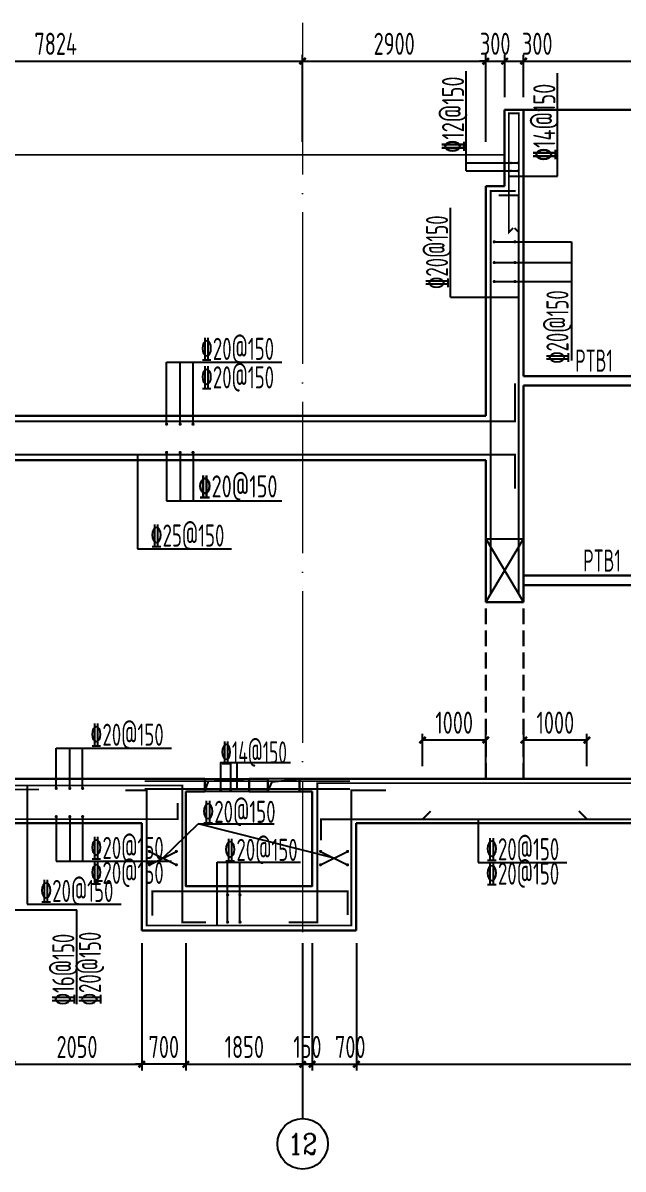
# Model space of a CAD drawing. Header units: millimetres. Extents: x -897614 to 191467, y -439928 to 101803.
# Drawn here: x -291601 to -282093, y -366224 to -348070 of the extents above; entities that cross this region are included whole.
import ezdxf
from ezdxf.enums import TextEntityAlignment as Align

# ---------------------------------------------------------------- set-up
doc = ezdxf.new("R2010")
doc.units = ezdxf.units.MM
doc.header["$LTSCALE"] = 1000
for name, pattern in [('ACAD_ISO04W100', [30, 24, -3, 0, -3]), ('DASH', [0.35, 0.25, -0.1]), ('DASHED', [19.05, 12.7, -6.35])]:
    doc.linetypes.add(name, pattern=pattern)
for name, color, linetype in [('AXIS', 3, 'Continuous'), ('DIM_LEAD', 3, 'Continuous'), ('HC_ZP', 4, 'Continuous'), ('JG_TEXT', 7, 'Continuous'), ('KD', 7, 'Continuous'), ('REIN', 1, 'Continuous')]:
    doc.layers.add(name, color=color, linetype=linetype)
for name, color, linetype, lineweight in [('AXIS_TEXT', 7, 'Continuous', 18), ('Beam', 4, 'DASHED', 25), ('DOTE', 8, 'ACAD_ISO04W100', 9), ('WALL', 6, 'Continuous', 30)]:
    doc.layers.add(name, color=color, linetype=linetype, lineweight=lineweight)
doc.styles.add('_TCH_AXIS', font='COMPLEX', dxfattribs={"bigfont": 'GBCBIG'})
doc.styles.add('COMPLEX', font='COMPLEX')
doc.styles.add('TSSD', font='tssdeng.shx', dxfattribs={"width": 0.7, "bigfont": 'tssdchn.shx'})
doc.dimstyles.new('TSD', dxfattribs={"dimtxt": 350, "dimasz": 100, "dimexe": 100, "dimexo": 200, "dimgap": 100, "dimtad": 1, "dimdec": 0, "dimzin": 0, "dimdsep": 46, "dimtxsty": 'TSSD', "dimblk": 'ARCHTICK', "dimcen": 0.09, "dimclrt": 7, "dimazin": 2, "dimtfac": 1, "dimtdec": 0, "dimtix": 1, "dimtmove": 2, "dimatfit": 3, "dimfxl": 0, "dimtolj": 1, "dimtzin": 0, "dimarcsym": 0})

# ---------------------------------------------------------------- blocks, each defined once
blk = doc.blocks.new('_axiso')
blk.add_circle((0, 0), 0.5)
at = {"layer": 'AXIS_TEXT', "style": 'COMPLEX', "width": 1.041667}
blk.add_attdef('A', text='', height=0.56, dxfattribs=at).set_placement((-0.25, -0.28), (0.25, -0.28), align=Align.FIT)
blk = doc.blocks.new('_ArchTick')
at = {"color": 0, "linetype": 'ByBlock', "const_width": 0.4}
blk.add_lwpolyline([(-0.5, -0.5), (0.5, 0.5)], dxfattribs=at)
blk = doc.blocks.new('*D1470')
at = {"layer": 'Defpoints', "color": 0, "transparency": 16777216}
for p in [(-291769, -362444), (-289719, -362444), (-289719, -364564)]:
    blk.add_point(p, dxfattribs=at)
at = {"layer": 'DIM_LEAD', "color": 0, "lineweight": -2, "transparency": 16777216}
for p, q in [((-291769, -362644), (-291769, -364664)), ((-289719, -362644), (-289719, -364664)), ((-291769, -364564), (-289719, -364564))]:
    blk.add_line(p, q, dxfattribs=at)
at = {"layer": 'DIM_LEAD', "color": 0, "lineweight": -2, "transparency": 16777216, "xscale": 100, "yscale": 100, "zscale": 100, "rotation": 180}
blk.add_blockref('_ArchTick', (-291769, -364564), dxfattribs=at)
at = {"layer": 'DIM_LEAD', "color": 0, "lineweight": -2, "transparency": 16777216, "xscale": 100, "yscale": 100, "zscale": 100}
blk.add_blockref('_ArchTick', (-289719, -364564), dxfattribs=at)
at = {"layer": 'DIM_LEAD', "color": 7, "transparency": 16777216, "insert": (-290744, -364289), "char_height": 350, "attachment_point": 5, "style": 'TSSD'}
blk.add_mtext('\\A1;2050', dxfattribs=at)
blk = doc.blocks.new('*D1471')
at = {"layer": 'Defpoints', "color": 0, "transparency": 16777216}
for p in [(-289019, -362444, 0), (-287170, -362444, 0), (-287170, -364564)]:
    blk.add_point(p, dxfattribs=at)
at = {"layer": 'DIM_LEAD', "color": 0, "lineweight": -2, "transparency": 16777216}
for p, q in [((-289019, -362644), (-289019, -364664)), ((-287170, -362644), (-287170, -364664)), ((-289019, -364564), (-287170, -364564))]:
    blk.add_line(p, q, dxfattribs=at)
at = {"layer": 'DIM_LEAD', "color": 0, "lineweight": -2, "transparency": 16777216, "xscale": 100, "yscale": 100, "zscale": 100, "rotation": 180}
blk.add_blockref('_ArchTick', (-289019, -364564), dxfattribs=at)
at = {"layer": 'DIM_LEAD', "color": 0, "lineweight": -2, "transparency": 16777216, "xscale": 100, "yscale": 100, "zscale": 100}
blk.add_blockref('_ArchTick', (-287170, -364564), dxfattribs=at)
at = {"layer": 'DIM_LEAD', "color": 7, "transparency": 16777216, "insert": (-288094, -364289), "char_height": 350, "attachment_point": 5, "style": 'TSSD'}
blk.add_mtext('\\A1;1850', dxfattribs=at)
blk = doc.blocks.new('*D1472')
at = {"layer": 'Defpoints', "color": 0, "transparency": 16777216}
for p in [(-287170, -362444, 0), (-287019, -362444, 0), (-287170, -364564)]:
    blk.add_point(p, dxfattribs=at)
at = {"layer": 'DIM_LEAD', "color": 0, "lineweight": -2, "transparency": 16777216}
for p, q in [((-287170, -362644), (-287170, -364664)), ((-287019, -362644), (-287019, -364664)), ((-287170, -364564), (-287270, -364564)), ((-287019, -364564), (-287170, -364564)), ((-287019, -364564), (-286919, -364564))]:
    blk.add_line(p, q, dxfattribs=at)
at = {"layer": 'DIM_LEAD', "color": 0, "lineweight": -2, "transparency": 16777216, "xscale": 100, "yscale": 100, "zscale": 100}
blk.add_blockref('_ArchTick', (-287170, -364564), dxfattribs=at)
at = {"layer": 'DIM_LEAD', "color": 0, "lineweight": -2, "transparency": 16777216, "xscale": 100, "yscale": 100, "zscale": 100, "rotation": 180}
blk.add_blockref('_ArchTick', (-287019, -364564), dxfattribs=at)
at = {"layer": 'DIM_LEAD', "color": 7, "transparency": 16777216, "insert": (-287094, -364289), "char_height": 350, "attachment_point": 5, "style": 'TSSD'}
blk.add_mtext('\\A1;150', dxfattribs=at)
blk = doc.blocks.new('*D1473')
at = {"layer": 'Defpoints', "color": 0, "transparency": 16777216}
for p in [(-287170, -362444, 0), (-287019, -362444, 0), (-287019, -364564)]:
    blk.add_point(p, dxfattribs=at)
at = {"layer": 'DIM_LEAD', "color": 0, "lineweight": -2, "transparency": 16777216}
for p, q in [((-287170, -362644), (-287170, -364664)), ((-287019, -362644), (-287019, -364664)), ((-287170, -364564), (-287270, -364564)), ((-287170, -364564), (-287019, -364564)), ((-287019, -364564), (-286919, -364564))]:
    blk.add_line(p, q, dxfattribs=at)
at = {"layer": 'DIM_LEAD', "color": 0, "lineweight": -2, "transparency": 16777216, "xscale": 100, "yscale": 100, "zscale": 100}
blk.add_blockref('_ArchTick', (-287170, -364564), dxfattribs=at)
at = {"layer": 'DIM_LEAD', "color": 0, "lineweight": -2, "transparency": 16777216, "xscale": 100, "yscale": 100, "zscale": 100, "rotation": 180}
blk.add_blockref('_ArchTick', (-287019, -364564), dxfattribs=at)
at = {"layer": 'DIM_LEAD', "color": 7, "transparency": 16777216, "insert": (-287094, -364289), "char_height": 350, "attachment_point": 5, "style": 'TSSD'}
blk.add_mtext('\\A1;150', dxfattribs=at)
blk = doc.blocks.new('*D1474')
at = {"layer": 'Defpoints', "color": 0, "transparency": 16777216}
for p in [(-287019, -362444, 0), (-286319, -362444, 0), (-286319, -364564)]:
    blk.add_point(p, dxfattribs=at)
at = {"layer": 'DIM_LEAD', "color": 0, "lineweight": -2, "transparency": 16777216}
for p, q in [((-287019, -362644), (-287019, -364664)), ((-286319, -362644), (-286319, -364664)), ((-287019, -364564), (-286319, -364564))]:
    blk.add_line(p, q, dxfattribs=at)
at = {"layer": 'DIM_LEAD', "color": 0, "lineweight": -2, "transparency": 16777216, "xscale": 100, "yscale": 100, "zscale": 100, "rotation": 180}
blk.add_blockref('_ArchTick', (-287019, -364564), dxfattribs=at)
at = {"layer": 'DIM_LEAD', "color": 0, "lineweight": -2, "transparency": 16777216, "xscale": 100, "yscale": 100, "zscale": 100}
blk.add_blockref('_ArchTick', (-286319, -364564), dxfattribs=at)
at = {"layer": 'DIM_LEAD', "color": 7, "transparency": 16777216, "insert": (-286415, -364289), "char_height": 350, "attachment_point": 5, "style": 'TSSD'}
blk.add_mtext('\\A1;700', dxfattribs=at)
blk = doc.blocks.new('*D1475')
at = {"layer": 'Defpoints', "color": 0, "transparency": 16777216}
for p in [(-275849, -360744, 0), (-286319, -362444, 0), (-275849, -364564)]:
    blk.add_point(p, dxfattribs=at)
at = {"layer": 'DIM_LEAD', "color": 0, "lineweight": -2, "transparency": 16777216}
for p, q in [((-275849, -360944), (-275849, -364664)), ((-286319, -362644), (-286319, -364664)), ((-286319, -364564), (-275849, -364564))]:
    blk.add_line(p, q, dxfattribs=at)
at = {"layer": 'DIM_LEAD', "color": 0, "lineweight": -2, "transparency": 16777216, "xscale": 100, "yscale": 100, "zscale": 100, "rotation": 180}
blk.add_blockref('_ArchTick', (-286319, -364564), dxfattribs=at)
at = {"layer": 'DIM_LEAD', "color": 0, "lineweight": -2, "transparency": 16777216, "xscale": 100, "yscale": 100, "zscale": 100}
blk.add_blockref('_ArchTick', (-275849, -364564), dxfattribs=at)
at = {"layer": 'DIM_LEAD', "color": 7, "transparency": 16777216, "insert": (-281084, -364289), "char_height": 350, "attachment_point": 5, "style": 'TSSD'}
blk.add_mtext('\\A1;10470', dxfattribs=at)
blk = doc.blocks.new('*D1498')
at = {"layer": 'Defpoints', "color": 0, "transparency": 16777216}
for p in [(-289719, -362444), (-289019, -362444, 0), (-289719, -364564)]:
    blk.add_point(p, dxfattribs=at)
at = {"layer": 'DIM_LEAD', "color": 0, "lineweight": -2, "transparency": 16777216}
for p, q in [((-289719, -362644), (-289719, -364664)), ((-289019, -362644), (-289019, -364664)), ((-289719, -364564), (-289819, -364564)), ((-289019, -364564), (-289719, -364564)), ((-289019, -364564), (-288919, -364564))]:
    blk.add_line(p, q, dxfattribs=at)
at = {"layer": 'DIM_LEAD', "color": 0, "lineweight": -2, "transparency": 16777216, "xscale": 100, "yscale": 100, "zscale": 100}
blk.add_blockref('_ArchTick', (-289719, -364564), dxfattribs=at)
at = {"layer": 'DIM_LEAD', "color": 0, "lineweight": -2, "transparency": 16777216, "xscale": 100, "yscale": 100, "zscale": 100, "rotation": 180}
blk.add_blockref('_ArchTick', (-289019, -364564), dxfattribs=at)
at = {"layer": 'DIM_LEAD', "color": 7, "transparency": 16777216, "insert": (-289369, -364289), "char_height": 350, "attachment_point": 5, "style": 'TSSD'}
blk.add_mtext('\\A1;700', dxfattribs=at)
blk = doc.blocks.new('*D1510')
at = {"layer": 'Defpoints', "color": 0, "transparency": 16777216}
for p in [(-287170, -348675), (-294993, -350158), (-287170, -350155, 0)]:
    blk.add_point(p, dxfattribs=at)
at = {"layer": 'DIM_LEAD', "color": 0, "lineweight": -2, "transparency": 16777216}
for p, q in [((-294993, -349958), (-294993, -348575)), ((-294993, -348675), (-287170, -348675)), ((-287170, -349955), (-287170, -348575))]:
    blk.add_line(p, q, dxfattribs=at)
at = {"layer": 'DIM_LEAD', "color": 0, "lineweight": -2, "transparency": 16777216, "xscale": 100, "yscale": 100, "zscale": 100, "rotation": 180}
blk.add_blockref('_ArchTick', (-294993, -348675), dxfattribs=at)
at = {"layer": 'DIM_LEAD', "color": 0, "lineweight": -2, "transparency": 16777216, "xscale": 100, "yscale": 100, "zscale": 100}
blk.add_blockref('_ArchTick', (-287170, -348675), dxfattribs=at)
at = {"layer": 'DIM_LEAD', "color": 7, "transparency": 16777216, "insert": (-291081, -348400), "char_height": 350, "attachment_point": 5, "style": 'TSSD'}
blk.add_mtext('\\A1;7824', dxfattribs=at)
blk = doc.blocks.new('*D1511')
at = {"layer": 'Defpoints', "color": 0, "transparency": 16777216}
for p in [(-284269, -348675), (-287170, -350155, 0), (-284269, -350154)]:
    blk.add_point(p, dxfattribs=at)
at = {"layer": 'DIM_LEAD', "color": 0, "lineweight": -2, "transparency": 16777216}
for p, q in [((-287170, -349955), (-287170, -348575)), ((-287170, -348675), (-284269, -348675)), ((-284269, -349954), (-284269, -348575))]:
    blk.add_line(p, q, dxfattribs=at)
at = {"layer": 'DIM_LEAD', "color": 0, "lineweight": -2, "transparency": 16777216, "xscale": 100, "yscale": 100, "zscale": 100, "rotation": 180}
blk.add_blockref('_ArchTick', (-287170, -348675), dxfattribs=at)
at = {"layer": 'DIM_LEAD', "color": 0, "lineweight": -2, "transparency": 16777216, "xscale": 100, "yscale": 100, "zscale": 100}
blk.add_blockref('_ArchTick', (-284269, -348675), dxfattribs=at)
at = {"layer": 'DIM_LEAD', "color": 7, "transparency": 16777216, "insert": (-285719, -348400), "char_height": 350, "attachment_point": 5, "style": 'TSSD'}
blk.add_mtext('\\A1;2900', dxfattribs=at)
blk = doc.blocks.new('*D1512')
at = {"layer": 'Defpoints', "color": 0, "transparency": 16777216}
for p in [(-283969, -348675), (-283969, -349445, 0), (-284269, -350154)]:
    blk.add_point(p, dxfattribs=at)
at = {"layer": 'DIM_LEAD', "color": 0, "lineweight": -2, "transparency": 16777216}
for p, q in [((-284269, -348675), (-284369, -348675)), ((-284269, -349954), (-284269, -348575)), ((-284269, -348675), (-283969, -348675)), ((-283969, -349245), (-283969, -348575)), ((-283969, -348675), (-283869, -348675))]:
    blk.add_line(p, q, dxfattribs=at)
at = {"layer": 'DIM_LEAD', "color": 0, "lineweight": -2, "transparency": 16777216, "xscale": 100, "yscale": 100, "zscale": 100}
blk.add_blockref('_ArchTick', (-284269, -348675), dxfattribs=at)
at = {"layer": 'DIM_LEAD', "color": 0, "lineweight": -2, "transparency": 16777216, "xscale": 100, "yscale": 100, "zscale": 100, "rotation": 180}
blk.add_blockref('_ArchTick', (-283969, -348675), dxfattribs=at)
at = {"layer": 'DIM_LEAD', "color": 7, "transparency": 16777216, "insert": (-284119, -348400), "char_height": 350, "attachment_point": 5, "style": 'TSSD'}
blk.add_mtext('\\A1;300', dxfattribs=at)
blk = doc.blocks.new('*D1513')
at = {"layer": 'Defpoints', "color": 0, "transparency": 16777216}
for p in [(-283669, -348675), (-283969, -349445, 0), (-283669, -349445, 0)]:
    blk.add_point(p, dxfattribs=at)
at = {"layer": 'DIM_LEAD', "color": 0, "lineweight": -2, "transparency": 16777216}
for p, q in [((-283969, -349245), (-283969, -348575)), ((-283969, -348675), (-283669, -348675)), ((-283669, -349245), (-283669, -348575))]:
    blk.add_line(p, q, dxfattribs=at)
at = {"layer": 'DIM_LEAD', "color": 0, "lineweight": -2, "transparency": 16777216, "xscale": 100, "yscale": 100, "zscale": 100, "rotation": 180}
blk.add_blockref('_ArchTick', (-283969, -348675), dxfattribs=at)
at = {"layer": 'DIM_LEAD', "color": 0, "lineweight": -2, "transparency": 16777216, "xscale": 100, "yscale": 100, "zscale": 100}
blk.add_blockref('_ArchTick', (-283669, -348675), dxfattribs=at)
at = {"layer": 'DIM_LEAD', "color": 7, "transparency": 16777216, "insert": (-283453, -348400), "char_height": 350, "attachment_point": 5, "style": 'TSSD'}
blk.add_mtext('\\A1;300', dxfattribs=at)
blk = doc.blocks.new('*D1514')
at = {"layer": 'Defpoints', "color": 0, "transparency": 16777216}
for p in [(-275249, -348675), (-283669, -349445, 0), (-275249, -350801, 0)]:
    blk.add_point(p, dxfattribs=at)
at = {"layer": 'DIM_LEAD', "color": 0, "lineweight": -2, "transparency": 16777216}
for p, q in [((-283669, -349245), (-283669, -348575)), ((-283669, -348675), (-275249, -348675)), ((-275249, -350601), (-275249, -348575))]:
    blk.add_line(p, q, dxfattribs=at)
at = {"layer": 'DIM_LEAD', "color": 0, "lineweight": -2, "transparency": 16777216, "xscale": 100, "yscale": 100, "zscale": 100, "rotation": 180}
blk.add_blockref('_ArchTick', (-283669, -348675), dxfattribs=at)
at = {"layer": 'DIM_LEAD', "color": 0, "lineweight": -2, "transparency": 16777216, "xscale": 100, "yscale": 100, "zscale": 100}
blk.add_blockref('_ArchTick', (-275249, -348675), dxfattribs=at)
at = {"layer": 'DIM_LEAD', "color": 7, "transparency": 16777216, "insert": (-279459, -348400), "char_height": 350, "attachment_point": 5, "style": 'TSSD'}
blk.add_mtext('\\A1;8420', dxfattribs=at)
blk = doc.blocks.new('*D1817')
at = {"layer": 'Defpoints', "color": 0, "transparency": 16777216}
for p in [(-285269, -359428), (-285269, -360044, 0), (-284269, -360044, 0)]:
    blk.add_point(p, dxfattribs=at)
at = {"layer": 'DIM_LEAD', "color": 0, "lineweight": -2, "transparency": 16777216}
for p, q in [((-285269, -359844), (-285269, -359328)), ((-284269, -359428), (-285269, -359428)), ((-284269, -359844), (-284269, -359328))]:
    blk.add_line(p, q, dxfattribs=at)
at = {"layer": 'DIM_LEAD', "color": 0, "lineweight": -2, "transparency": 16777216, "xscale": 100, "yscale": 100, "zscale": 100, "rotation": 180}
blk.add_blockref('_ArchTick', (-285269, -359428), dxfattribs=at)
at = {"layer": 'DIM_LEAD', "color": 0, "lineweight": -2, "transparency": 16777216, "xscale": 100, "yscale": 100, "zscale": 100}
blk.add_blockref('_ArchTick', (-284269, -359428), dxfattribs=at)
at = {"layer": 'DIM_LEAD', "color": 7, "transparency": 16777216, "insert": (-284769, -359153), "char_height": 350, "attachment_point": 5, "style": 'TSSD'}
blk.add_mtext('\\A1;1000', dxfattribs=at)
blk = doc.blocks.new('*D1818')
at = {"layer": 'Defpoints', "color": 0, "transparency": 16777216}
for p in [(-283666, -359428), (-283666, -360044, 0), (-282666, -360044, 0)]:
    blk.add_point(p, dxfattribs=at)
at = {"layer": 'DIM_LEAD', "color": 0, "lineweight": -2, "transparency": 16777216}
for p, q in [((-283666, -359844), (-283666, -359328)), ((-282666, -359428), (-283666, -359428)), ((-282666, -359844), (-282666, -359328))]:
    blk.add_line(p, q, dxfattribs=at)
at = {"layer": 'DIM_LEAD', "color": 0, "lineweight": -2, "transparency": 16777216, "xscale": 100, "yscale": 100, "zscale": 100, "rotation": 180}
blk.add_blockref('_ArchTick', (-283666, -359428), dxfattribs=at)
at = {"layer": 'DIM_LEAD', "color": 0, "lineweight": -2, "transparency": 16777216, "xscale": 100, "yscale": 100, "zscale": 100}
blk.add_blockref('_ArchTick', (-282666, -359428), dxfattribs=at)
at = {"layer": 'DIM_LEAD', "color": 7, "transparency": 16777216, "insert": (-283166, -359153), "char_height": 350, "attachment_point": 5, "style": 'TSSD'}
blk.add_mtext('\\A1;1000', dxfattribs=at)

msp = doc.modelspace()

# ---------------------------------------------------------------- linework, layer by layer
at = {"layer": 'AXIS'}
msp.add_line((-287169.52742, -363604.02204, 0), (-287169.52742, -365423.872, 0), dxfattribs=at)
at = {"layer": 'Beam'}
for p, q in [((-284269.45465, -356243.73138, 0), (-283669.45465, -357243.73138, 0)), ((-284269.45465, -357243.73138, 0), (-283669.45465, -356243.73138, 0))]:
    msp.add_line(p, q, dxfattribs=at)
at = {"layer": 'Beam', "elevation": 0}
msp.add_lwpolyline([(-284269.45465, -356243.73138), (-283669.45465, -356243.73138), (-283669.45465, -357243.73138), (-284269.45465, -357243.73138)], close=True, dxfattribs=at)
at = {"layer": 'DOTE', "ltscale": 0.1}
msp.add_line((-287169.52742, -348069.51357, 0), (-287169.52742, -363811.74875, 0), dxfattribs=at)
at = {"layer": 'HC_ZP', "color": 7}
msp.add_line((-303659.95466, -350160.73138, 0), (-283969.45465, -350153.73138, 0), dxfattribs=at)
at = {"layer": 'JG_TEXT'}
for p, q in [((-284578.02634, -350413.65557, 0), (-284578.02634, -348834.04708, 0)), ((-283132.23548, -350497.44545, 0), (-283132.23548, -348866.66096, 0)), ((-284568.3798, -350287.86751, 0), (-283772.82583, -350287.86751, 0)), ((-284578.02634, -350413.65557, 0), (-283772.82583, -350413.65557, 0)), ((-283903.28944, -350497.44545, 0), (-283132.23548, -350497.44545, 0)), ((-284829.09595, -352410.93114, 0), (-284829.09595, -350997.05041, 0)), ((-284133.80495, -351536.81012, 0), (-282910.07258, -351536.81012, 0)), ((-282910.07258, -351536.81012, 0), (-282910.07258, -353416.07702, 0)), ((-284133.80495, -351865.11681, 0), (-282910.07258, -351865.11681, 0)), ((-284133.80495, -352166.0656, 0), (-282910.07258, -352166.0656, 0)), ((-284829.09595, -352410.93114, 0), (-283747.45465, -352410.93114, 0)), ((-289324.5641, -353443.94964, 0), (-287501.00714, -353443.94964, 0)), ((-289324.5641, -354424.88544, 0), (-289324.5641, -353443.94964, 0)), ((-289109.9158, -354424.88544, 0), (-289109.9158, -353443.94964, 0)), ((-288906.18175, -354424.88544, 0), (-288906.18175, -353443.94964, 0)), ((-289783.8358, -354908.26186, 0), (-289783.8358, -356400.40333, 0)), ((-289324.5641, -354872.88312, 0), (-289324.5641, -355636.84291, 0)), ((-289109.9158, -354872.88312, 0), (-289109.9158, -355636.84291, 0)), ((-288906.18175, -354872.88312, 0), (-288906.18175, -355636.84291, 0)), ((-289324.5641, -355636.84291, 0), (-287501.00714, -355636.84291, 0)), ((-289783.8358, -356400.40333, 0), (-288297.29024, -356400.40333, 0)), ((-291072.99752, -359555.55215, 0), (-289249.44055, -359555.55215, 0)), ((-291072.99752, -360193.54947, 0), (-291072.99752, -359555.55215, 0)), ((-290858.34921, -360193.54947, 0), (-290858.34921, -359555.55215, 0)), ((-290654.61517, -360193.54947, 0), (-290654.61517, -359555.55215, 0)), ((-288310.83002, -359791.33794, 0), (-288310.83002, -360215.83265, 0)), ((-288210.18799, -359791.33794, 0), (-288210.18799, -360204.20735, 0)), ((-291532.26921, -360147.86494, 0), (-291532.26921, -362029.51971, 0)), ((-291072.99752, -360641.54716, 0), (-291072.99752, -361348.51063, 0)), ((-290858.34921, -360641.54716, 0), (-290858.34921, -361348.51063, 0)), ((-290654.61517, -360641.54716, 0), (-290654.61517, -361348.51063, 0)), ((-284389.20932, -360683.13376, 0), (-284389.20932, -361368.98468, 0)), ((-289383.72225, -361298.41682, 0), (-288825.06586, -360757.50759, 0)), ((-286671.46923, -361298.41682, 0), (-288825.06586, -360757.50759, 0)), ((-288825.06586, -360757.50759, 0), (-287620.67051, -360757.50759, 0)), ((-289597.20609, -361404.55535, 0), (-289170.23841, -361192.2783, 0)), ((-289597.20609, -361192.2783, 0), (-289170.23841, -361404.55535, 0)), ((-286884.95306, -361192.2783, 0), (-286457.98539, -361404.55535, 0)), ((-286884.95306, -361404.55535, 0), (-286457.98539, -361192.2783, 0)), ((-291072.99752, -361348.51063, 0), (-289249.44055, -361348.51063, 0)), ((-288525.27278, -361360.53362, 0), (-287205.58728, -361360.53362, 0)), ((-288525.27278, -362365.73138, 0), (-288525.27278, -361360.53362, 0)), ((-288358.04388, -362312.79708, 0), (-288358.04388, -361360.53362, 0)), ((-288162.33676, -362312.79708, 0), (-288162.33676, -361360.53362, 0)), ((-284389.20932, -361368.98468, 0), (-282984.03471, -361368.98468, 0)), ((-291845.25465, -362118.09881, 0), (-290748.42319, -362118.09881, 0)), ((-291532.26921, -362029.51971, 0), (-290045.72366, -362029.51971, 0)), ((-290748.42319, -363610.22698, 0), (-290748.42319, -362118.09881, 0))]:
    msp.add_line(p, q, dxfattribs=at)
at = {"layer": 'JG_TEXT', "elevation": 0}
msp.add_lwpolyline([(-287362.63962, -359791.33794), (-288472.94262, -359791.33794), (-288472.94262, -360215.83265)], dxfattribs=at)
at = {"layer": 'KD', "elevation": 0}
for points in [[(-288719.15354, -360043.73138), (-288019.15542, -360043.73138), (-288019.15542, -360243.73138), (-288719.15354, -360243.73138)], [(-287719.48585, -360243.73138), (-287219.48716, -360243.73138), (-287219.48716, -360043.73138), (-287719.48585, -360043.73138)]]:
    msp.add_lwpolyline(points, close=True, dxfattribs=at)
for points in [[(-288719.15354, -360243.73138), (-288658.75832, -360076.99878), (-288019.15542, -360043.73138)], [(-287719.48585, -360243.73138), (-287653.32862, -360088.39815), (-287219.48716, -360043.73138)]]:
    msp.add_lwpolyline(points, dxfattribs=at)
at = {"layer": 'REIN', "const_width": 30, "elevation": 0}
for points in [[(-283813.0297, -351317.44957), (-283744.74282, -351385.73645), (-283744.74282, -349503.24423), (-283903.28944, -349503.24423), (-283903.28944, -351385.73645), (-283835.00257, -351317.44957)], [(-315674.94263, -350219.14924), (-316064.60623, -350219.14924), (-316064.60623, -362368.43138), (-291845.25465, -362368.43138), (-291845.25465, -360212.17253), (-291343.50544, -360212.17253)], [(-284191.45465, -357123.86509), (-284191.45465, -350731.8536), (-283792.67181, -350731.8536)], [(-284063.77456, -350801.48945), (-283747.45465, -350801.48945), (-283747.45465, -357123.86509)], [(-275599.59896, -351418.06032), (-275334.07635, -351418.06032), (-275334.07635, -360683.13376), (-286879.23579, -360683.13376), (-286879.23579, -361014.9964)], [(-283805.70027, -355443.97559), (-283805.70027, -354908.26186), (-294970.41833, -354908.26186), (-296948.37378, -353778.0016), (-297508.01149, -353778.0016)], [(-283805.70027, -353780.46386), (-283805.70027, -354379.20091), (-295761.97133, -354379.20091), (-296211.58645, -354112.75151)], [(-287389.6671, -362316.3573), (-286935.71735, -362316.3573), (-286935.71735, -360111.34268), (-275412.21263, -360111.34268), (-275412.21263, -359760.60669)], [(-288701.37395, -362316.3573), (-289076.36331, -362316.3573), (-289076.36331, -360147.86494), (-292294.65465, -360147.86494), (-292294.65465, -362303.40225), (-292815.46359, -362303.40225)], [(-289670.0941, -360079.94397), (-286417.08146, -360079.94397)], [(-285851.13526, -360223.46168), (-286397.45466, -360223.46168), (-286397.45466, -362365.73138), (-289641.45466, -362365.73138), (-289641.45466, -360223.46168), (-289976.80027, -360223.46168)], [(-289670.0941, -360204.20735), (-286417.08146, -360204.20735)], [(-292222.62457, -360404.54607), (-292222.62457, -360682.1627), (-289149.24995, -360682.1627), (-289149.24995, -360427.60654)], [(-285140.1801, -360553.85921), (-285269.45465, -360683.13376), (-282665.75375, -360683.13376), (-282795.0283, -360553.85921)], [(-289549.2284, -362212.58694), (-289549.2284, -361823.11537), (-286457.62192, -361823.11537), (-286457.62192, -362201.44851)]]:
    msp.add_lwpolyline(points, dxfattribs=at)
at = {"layer": 'REIN', "elevation": 0}
for points, const_width in [([(-283879.72157, -350287.86751, 1), (-283859.72157, -350287.86751, 1)], 20), ([(-283772.82583, -350287.86751, 1), (-283752.82583, -350287.86751, 1)], 20), ([(-283879.72157, -350413.65557, 1), (-283859.72157, -350413.65557, 1)], 20), ([(-283772.82583, -350413.65557, 1), (-283752.82583, -350413.65557, 1)], 20), ([(-284133.80495, -351549.31012, -1), (-284133.80495, -351524.31012, -1)], 25), ([(-283805.66197, -351549.31012, -1), (-283805.66197, -351524.31012, -1)], 25), ([(-284133.80495, -351877.61681, -1), (-284133.80495, -351852.61681, -1)], 25), ([(-283805.66197, -351877.61681, -1), (-283805.66197, -351852.61681, -1)], 25), ([(-284133.80495, -352178.5656, -1), (-284133.80495, -352153.5656, -1)], 25), ([(-283805.66197, -352178.5656, -1), (-283805.66197, -352153.5656, -1)], 25), ([(-289324.5641, -354437.38544, -1), (-289324.5641, -354412.38544, -1)], 25), ([(-289109.9158, -354437.38544, -1), (-289109.9158, -354412.38544, -1)], 25), ([(-288906.18175, -354437.38544, -1), (-288906.18175, -354412.38544, -1)], 25), ([(-289324.5641, -354885.38312, -1), (-289324.5641, -354860.38312, -1)], 25), ([(-289109.9158, -354885.38312, -1), (-289109.9158, -354860.38312, -1)], 25), ([(-288906.18175, -354885.38312, -1), (-288906.18175, -354860.38312, -1)], 25), ([(-291072.99752, -360206.04947, -1), (-291072.99752, -360181.04947, -1)], 25), ([(-290858.34921, -360206.04947, -1), (-290858.34921, -360181.04947, -1)], 25), ([(-290654.61517, -360206.04947, -1), (-290654.61517, -360181.04947, -1)], 25), ([(-288485.44262, -360058.45828, 1), (-288460.44262, -360058.45828, 1)], 25), ([(-288323.33002, -360058.45828, 1), (-288298.33002, -360058.45828, 1)], 25), ([(-288485.44262, -360215.83265, 1), (-288460.44262, -360215.83265, 1)], 25), ([(-288323.33002, -360215.83265, 1), (-288298.33002, -360215.83265, 1)], 25), ([(-291072.99752, -360654.04716, -1), (-291072.99752, -360629.04716, -1)], 25), ([(-290858.34921, -360654.04716, -1), (-290858.34921, -360629.04716, -1)], 25), ([(-290654.61517, -360654.04716, -1), (-290654.61517, -360629.04716, -1)], 25), ([(-289597.20609, -361204.7783, -1), (-289597.20609, -361179.7783, -1)], 25), ([(-289170.23841, -361204.7783, -1), (-289170.23841, -361179.7783, -1)], 25), ([(-286884.95306, -361204.7783, -1), (-286884.95306, -361179.7783, -1)], 25), ([(-286457.98539, -361204.7783, -1), (-286457.98539, -361179.7783, -1)], 25), ([(-289597.20609, -361417.05535, -1), (-289597.20609, -361392.05535, -1)], 25), ([(-289170.23841, -361417.05535, -1), (-289170.23841, -361392.05535, -1)], 25), ([(-286884.95306, -361417.05535, -1), (-286884.95306, -361392.05535, -1)], 25), ([(-286457.98539, -361417.05535, -1), (-286457.98539, -361392.05535, -1)], 25), ([(-288358.04388, -361893.71785, -1), (-288358.04388, -361868.71785, -1)], 25), ([(-288162.33676, -361893.71785, -1), (-288162.33676, -361868.71785, -1)], 25), ([(-288358.04388, -362325.29708, -1), (-288358.04388, -362300.29708, -1)], 25), ([(-288162.33676, -362325.29708, -1), (-288162.33676, -362300.29708, -1)], 25)]:
    msp.add_lwpolyline(points, format="xyb", close=True, dxfattribs=dict(at, const_width=const_width))
at = {"layer": 'WALL'}
for p, q in [((-283969.45466, -350653.8536, 0), (-283969.45466, -349444.73138, 0)), ((-283969.45466, -349444.73138, 0), (-283669.45465, -349444.73138, 0)), ((-283669.45465, -349444.73138, 0), (-283669.45465, -353662.73138, 0)), ((-283669.45465, -349444.73138, 0), (-273029.45474, -349444.73138, 0)), ((-284269.45465, -350653.8536, 0), (-284269.45465, -354293.73138, 0)), ((-283969.45466, -350653.8536, 0), (-284269.45465, -350653.8536, 0)), ((-283669.45465, -353812.73138, 0), (-283669.45465, -357243.73138, 0)), ((-284269.45465, -354293.73138, 0), (-291769.95455, -354293.73138, 0)), ((-284269.45465, -354993.73138, 0), (-294993.116, -354993.73138, 0)), ((-284269.45465, -354993.73138, 0), (-284269.45465, -357243.73138, 0)), ((-281369.45465, -356972.73138, 0), (-283669.45465, -356972.73138, 0)), ((-284269.45465, -357243.73138, 0), (-283669.45465, -357243.73138, 0)), ((-288719.15354, -360043.73138, 0), (-292419.95466, -360043.73138, 0)), ((-288719.15354, -360043.73138, 0), (-288719.15354, -360243.73138, 0)), ((-287719.48585, -360043.73138, 0), (-288019.15542, -360043.73138, 0)), ((-288019.15542, -360043.73138, 0), (-288019.15542, -360243.73138, 0)), ((-287719.48585, -360043.73138, 0), (-287719.48585, -360243.73138, 0)), ((-275849.45465, -360043.73138, 0), (-287219.48716, -360043.73138, 0)), ((-285269.45469, -360043.73138, 0), (-287219.48716, -360043.73138, 0)), ((-287219.48716, -360043.73138, 0), (-287219.48716, -360243.73138, 0)), ((-289019.45466, -360243.73138, 0), (-288719.15354, -360243.73138, 0)), ((-288019.15542, -360243.73138, 0), (-287719.48585, -360243.73138, 0)), ((-287219.48716, -360243.73138, 0), (-287019.45466, -360243.73138, 0)), ((-291769.43934, -360743.73138, 0), (-289719.45466, -360743.73138, 0)), ((-289719.45466, -360743.73138, 0), (-289719.45466, -362443.73138, 0)), ((-275249.45464, -360743.73138, 0), (-286319.45466, -360743.73138, 0)), ((-286319.45466, -362443.73138, 0), (-286319.45466, -360743.73138, 0)), ((-289719.45466, -362443.73138, 0), (-286319.45466, -362443.73138, 0))]:
    msp.add_line(p, q, dxfattribs=at)
at = {"layer": 'WALL', "color": 8, "linetype": 'DASH'}
for p, q in [((-284269.45465, -360043.73138), (-284269.45465, -357243.73138, 0)), ((-283669.45465, -360043.73138), (-283669.45465, -357243.73138, 0))]:
    msp.add_line(p, q, dxfattribs=at)
at = {"layer": 'WALL', "elevation": 0}
for points in [[(-278169.45465, -351913.73138), (-278169.45465, -352072.73138), (-278449.45465, -352072.73138), (-278449.45465, -352231.73138), (-278729.45465, -352231.73138), (-278729.45465, -352390.73138), (-279009.45465, -352390.73138), (-279009.45465, -352549.73138), (-279289.45465, -352549.73138), (-279289.45465, -352708.73138), (-279569.45465, -352708.73138), (-279569.45465, -352867.73138), (-279849.45465, -352867.73138), (-279849.45465, -353026.73138), (-280129.45465, -353026.73138), (-280129.45465, -353185.73138), (-280409.45465, -353185.73138), (-280409.45465, -353344.73138), (-280689.45465, -353344.73138), (-280689.45465, -353503.73138), (-280969.45465, -353503.73138), (-280969.45465, -353662.73138), (-283669.45465, -353662.73138)], [(-281369.45465, -353812.73138), (-283669.45465, -353812.73138)], [(-275849.45465, -355242.73138), (-278449.45465, -355242.73138), (-278449.45465, -355400.73138), (-278729.45465, -355400.73138), (-278729.45465, -355558.73138), (-279009.45465, -355558.73138), (-279009.45465, -355716.73138), (-279289.45465, -355716.73138), (-279289.45465, -355874.73138), (-279569.45465, -355874.73138), (-279569.45465, -356032.73138), (-279849.45465, -356032.73138), (-279849.45465, -356190.73138), (-280129.45465, -356190.73138), (-280129.45465, -356348.73138), (-280409.45465, -356348.73138), (-280409.45465, -356506.73138), (-280689.45465, -356506.73138), (-280689.45465, -356664.73138), (-280969.45465, -356664.73138), (-280969.45465, -356822.73138), (-283669.45465, -356822.73138)], [(-289019.45466, -360243.73138), (-289019.45466, -361743.73138), (-287019.45466, -361743.73138), (-287019.45466, -360243.73138)]]:
    msp.add_lwpolyline(points, dxfattribs=at)

# ---------------------------------------------------------------- block references
at = {"layer": 'AXIS'}
ref = msp.add_blockref('_axiso', (-287169.52742, -365823.872, 0), dxfattribs=dict(at, xscale=800, yscale=800, zscale=800))
ref.add_attrib('A', '12', dxfattribs={"layer": 'AXIS_TEXT', "ltscale": 10, "height": 328.445495, "style": '_TCH_AXIS'}).set_placement((-287396.31121, -365988.09475, 0), (-286942.74362, -365988.09475, 0), align=Align.FIT)

# ---------------------------------------------------------------- texts
at = {"layer": 'JG_TEXT', "style": 'TSSD'}
for s, width, p in [('%%13212@150', 0.7, (-284612.13911, -350128.8534, 0)), ('%%13214@150', 0.7, (-283166.34825, -350260.03796, 0)), ('%%13220@150', 0.65, (-284865.82083, -352283.18853, 0)), ('%%13220@150', 0.65, (-282957.94537, -353468.32231, 0)), ('%%13216@150', 0.65, (-290785.14806, -363629.89961, 0)), ('%%13220@150', 0.65, (-290364.6544, -363629.89961, 0))]:
    msp.add_text(s, height=350, rotation=90, dxfattribs=dict(at, width=width)).set_placement(p)
for s, width, p in [('%%13220@150', 0.65, (-288787.14526, -353407.22477, 0)), ('PTB1', 0.6, (-282850.4245, -353594.09979, 0)), ('%%13220@150', 0.65, (-288787.14526, -353858.46032, 0)), ('%%13220@150', 0.7, (-288822.21736, -355585.95209, 0)), ('%%13225@150', 0.65, (-289583.42836, -356363.67845, 0)), ('PTB1', 0.6, (-282724.61529, -356760.65039, 0)), ('%%13220@150', 0.65, (-290535.57867, -359518.82728, 0)), ('%%13214@150', 0.6, (-288469.6754, -359799.1573, 0)), ('%%13220@150', 0.65, (-288763.73611, -360739.83428, 0)), ('%%13220@150', 0.65, (-290535.57867, -361311.78576, 0)), ('%%13220@150', 0.65, (-288413.16416, -361342.86031, 0)), ('%%13220@150', 0.65, (-284270.17282, -361332.25981, 0)), ('%%13220@150', 0.65, (-290535.57867, -361706.50039, 0)), ('%%13220@150', 0.65, (-284270.17282, -361718.46712, 0)), ('%%13220@150', 0.65, (-291331.86178, -361992.79484, 0))]:
    msp.add_text(s, height=350, dxfattribs=dict(at, width=width)).set_placement(p)

# ---------------------------------------------------------------- dimensions: what is measured, and where the dimension line sits
at = {"layer": 'DIM_LEAD'}
for base, p1, p2, picture, middle in [((-287169.52742, -348675.46278, 0), (-294993.116, -350157.65031, 0), (-287169.52742, -350154.86901, 0), '*D1510', (-291081.32171, -348400.46278, 0)), ((-284269.43933, -348675.46278, 0), (-287169.52742, -350154.86901, 0), (-284269.43933, -350153.83803, 0), '*D1511', (-285719.48337, -348400.46278, 0)), ((-283969.45466, -348675.46278, 0), (-284269.43933, -350153.83803, 0), (-283969.45466, -349444.73138, 0), '*D1512', (-284119.44699, -348400.46278, 0)), ((-275249.45464, -348675.46278, 0), (-283669.45465, -349444.73138, 0), (-275249.45464, -350800.73138, 0), '*D1514', (-279459.45464, -348400.46278, 0)), ((-275849.45465, -364563.67343, 0), (-286319.45466, -362443.73138, 0), (-275849.45465, -360743.73138, 0), '*D1475', (-281084.45466, -364288.67343, 0)), ((-289719.45466, -364563.67343, 0), (-291769.43934, -362443.73138, 0), (-289719.45466, -362443.73138, 0), '*D1470', (-290744.447, -364288.67343, 0)), ((-289719.45466, -364563.67343, 0), (-289019.45466, -362443.73138, 0), (-289719.45466, -362443.73138, 0), '*D1498', (-289369.45466, -364288.67343, 0)), ((-287169.52742, -364563.67343, 0), (-289019.45466, -362443.73138, 0), (-287169.52742, -362443.73138, 0), '*D1471', (-288094.49104, -364288.67343, 0)), ((-287169.52742, -364563.67343, 0), (-287019.45466, -362443.73138, 0), (-287169.52742, -362443.73138, 0), '*D1472', (-287094.49104, -364288.67343, 0)), ((-287019.45466, -364563.67343, 0), (-287169.52742, -362443.73138, 0), (-287019.45466, -362443.73138, 0), '*D1473', (-287094.49104, -364288.67343, 0))]:
    dim = msp.add_linear_dim(base=base, p1=p1, p2=p2, dimstyle='TSD', dxfattribs=at)
    dim.commit()
    dim.dimension.update_dxf_attribs({"geometry": picture, "text_midpoint": middle})
for base, p1, p2, picture, middle in [((-283669.45465, -348675.46278, 0), (-283969.45466, -349444.73138, 0), (-283669.45465, -349444.73138, 0), '*D1513', (-283453.27471, -348400.46278, 0)), ((-286319.45466, -364563.67343, 0), (-287019.45466, -362443.73138, 0), (-286319.45466, -362443.73138, 0), '*D1474', (-286415.03158, -364288.67343, 0))]:
    dim = msp.add_linear_dim(base=base, p1=p1, p2=p2, dimstyle='TSD', dxfattribs=at)
    dim.commit()
    dim.dimension.update_dxf_attribs({"geometry": picture, "text_midpoint": middle, "dimtype": 160})
for base, p1, p2, picture, middle in [((-285269.45465, -359427.91417), (-284269.45465, -360043.73138, 0), (-285269.45465, -360043.73138, 0), '*D1817', (-284769.45465, -359152.91417)), ((-283665.75375, -359427.91417), (-282665.75375, -360043.73138, 0), (-283665.75375, -360043.73138, 0), '*D1818', (-283165.75375, -359152.91417))]:
    dim = msp.add_linear_dim(base=base, p1=p1, p2=p2, dimstyle='TSD', override={"dimfxl": 250}, dxfattribs=at)
    dim.commit()
    dim.dimension.update_dxf_attribs({"geometry": picture, "text_midpoint": middle})

doc.saveas('drawing.dxf')
